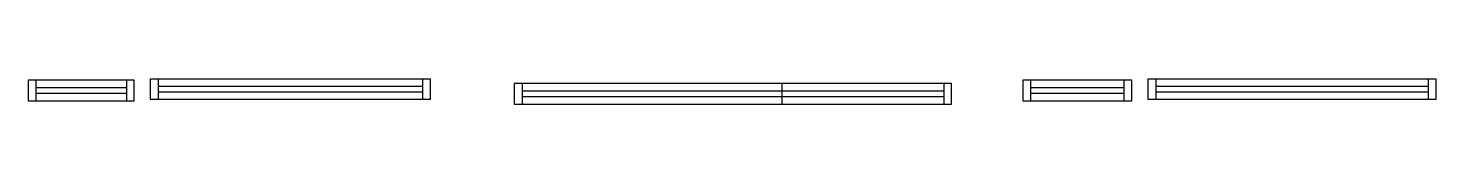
# Model space of a CAD drawing. Header units: metres. Extents: x 4105 to 5386, y -1084 to -1061.
import ezdxf

# ---------------------------------------------------------------- set-up
doc = ezdxf.new("R2010")
doc.units = ezdxf.units.M
doc.layers.add('Painéis', color=7, linetype='Continuous')
doc.layers.add('SARR_2.2x7', color=7, linetype='Continuous')

msp = doc.modelspace()

# ---------------------------------------------------------------- linework, layer by layer
at = {"layer": 'Painéis', "color": 7, "lineweight": 25}
msp.add_line((4791.4, -1084.4), (4791.4, -1065.4), dxfattribs=at)
for points in [[(4104.7, -1062.4), (4104.7, -1081.4), (4201.2, -1081.4), (4201.2, -1062.4), (4104.7, -1062.4)], [(4338.2, -1080.1), (4216.2, -1080.1), (4216.2, -1061.1), (4338.2, -1061.1)], [(4338.2, -1061.1), (4470.7, -1061.1), (4470.7, -1080.1), (4338.2, -1080.1)], [(5010.5, -1062.4), (5010.5, -1081.4), (5109.5, -1081.4), (5109.5, -1062.4), (5010.5, -1062.4)], [(5246.5, -1080.1), (5124.5, -1080.1), (5124.5, -1061.1), (5246.5, -1061.1)], [(5246.5, -1061.1), (5386.5, -1061.1), (5386.5, -1080.1), (5246.5, -1080.1)], [(4547.4, -1065.4), (4547.4, -1084.4), (4945.4, -1084.4), (4945.4, -1065.4), (4547.4, -1065.4)]]:
    msp.add_lwpolyline(points, dxfattribs=at)
at = {"layer": 'SARR_2.2x7', "color": 7, "lineweight": 25}
for p, q in [((4111.7, -1062.4), (4111.7, -1081.4)), ((4194.2, -1062.4), (4194.2, -1081.4)), ((4223.2, -1061.1), (4223.2, -1080.1)), ((4463.7, -1061.1), (4463.7, -1080.1)), ((5017.5, -1062.4), (5017.5, -1081.4)), ((5102.5, -1062.4), (5102.5, -1081.4)), ((5131.5, -1061.1), (5131.5, -1080.1)), ((5379.5, -1061.1), (5379.5, -1080.1)), ((4194.2, -1069.4), (4111.7, -1069.4)), ((4111.7, -1074.4), (4194.2, -1074.4)), ((4338.2, -1068.1), (4223.2, -1068.1)), ((4223.2, -1073.1), (4338.2, -1073.1)), ((4463.7, -1068.1), (4338.2, -1068.1)), ((4338.2, -1073.1), (4463.7, -1073.1)), ((4554.4, -1065.4), (4554.4, -1084.4)), ((4791.4, -1072.4), (4554.4, -1072.4)), ((4938.4, -1072.4), (4791.4, -1072.4)), ((4938.4, -1065.4), (4938.4, -1084.4)), ((5102.5, -1069.4), (5017.5, -1069.4)), ((5017.5, -1074.4), (5102.5, -1074.4)), ((5246.5, -1068.1), (5131.5, -1068.1)), ((5131.5, -1073.1), (5246.5, -1073.1)), ((5379.5, -1068.1), (5246.5, -1068.1)), ((5246.5, -1073.1), (5379.5, -1073.1)), ((4554.4, -1077.4), (4791.4, -1077.4)), ((4791.4, -1077.4), (4938.4, -1077.4))]:
    msp.add_line(p, q, dxfattribs=at)

doc.saveas('drawing.dxf')
